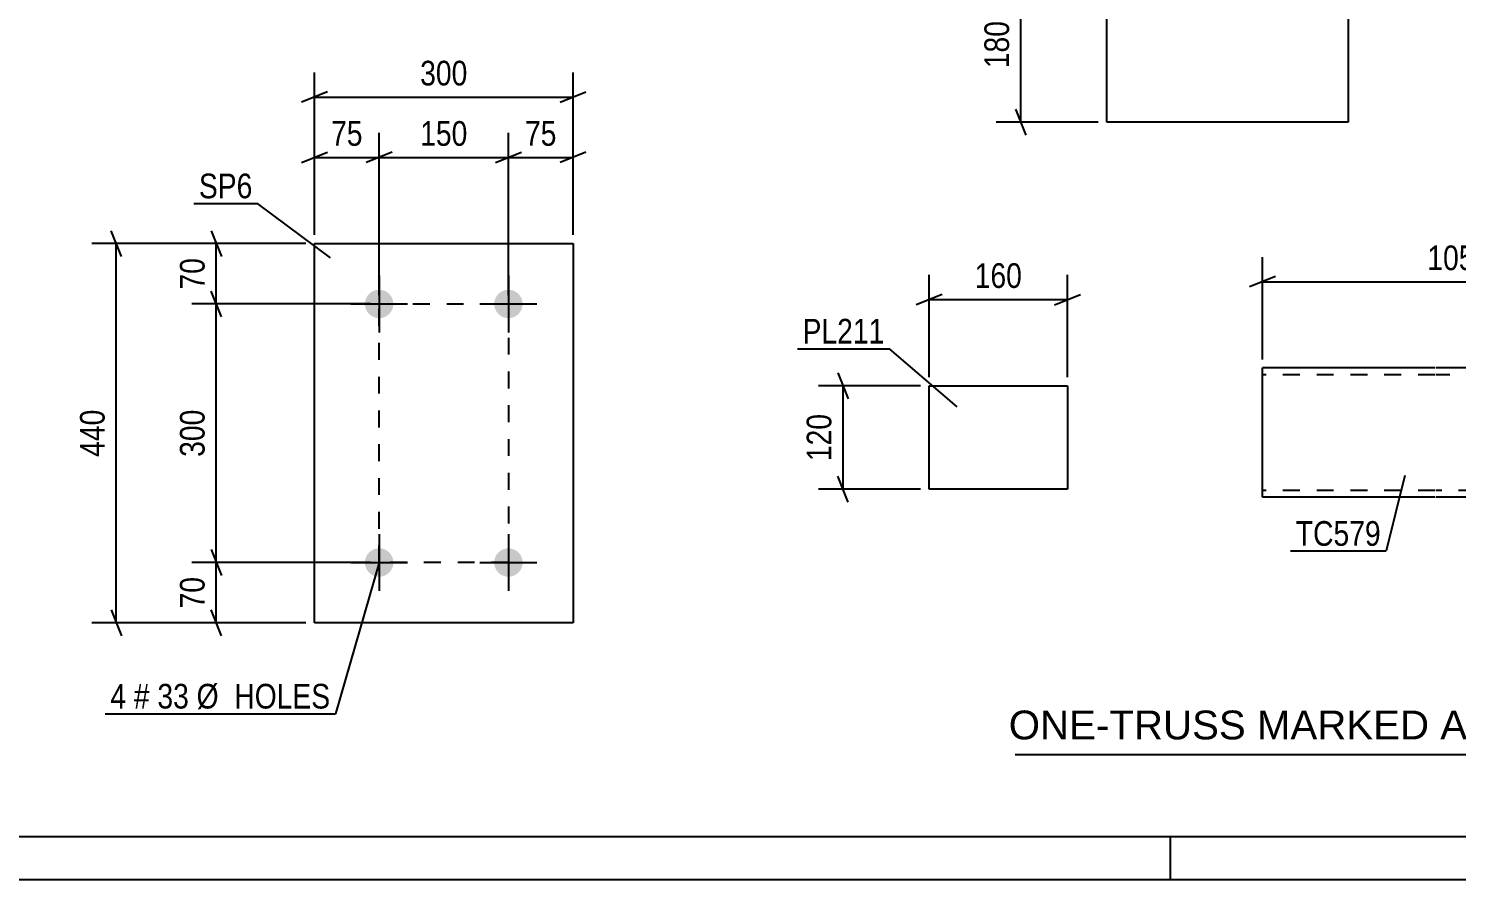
# Model space of a CAD drawing. Header units: millimetres. Extents: x 0 to 841, y 0 to 594.
# Drawn here: x 288.5 to 454.2, y 0 to 98.7 of the extents above; entities that cross this region are included whole.
import ezdxf

# ---------------------------------------------------------------- set-up
doc = ezdxf.new("R2010")
doc.units = ezdxf.units.MM
doc.linetypes.add('DXK_LINE_DOT2', pattern=[3.9198, 1.9599, -1.9599])
doc.styles.add('Arial', font='ARIAL.TTF', dxfattribs={"height": 0.2})
doc.styles.add('Arial Narrow', font='ARIALN.TTF', dxfattribs={"height": 0.2})

# ---------------------------------------------------------------- blocks, each defined once
blk = doc.blocks.new('Unknown-717051872-1130')
at = {"color": 5, "linetype": 'Continuous'}
for p, q in [((5, 5), (836, 5)), ((421, 0), (421, 5)), ((0, 0), (841, 0))]:
    blk.add_line(p, q, dxfattribs=at)
blk = doc.blocks.new('Unknown-717051872-23020')
at = {"color": 7, "linetype": 'Continuous'}
blk.add_line((403, 14.5), (473, 14.5), dxfattribs=at)
at = {"color": 7, "style": 'Arial'}
blk.add_text('ONE-TRUSS MARKED AS TR383', height=3.3428, dxfattribs=at).set_placement((402.24, 16.25))
blk = doc.blocks.new('Bolt-717051872-18855 - 18853')
at = {"linetype": 'Continuous'}
for points in [[(329.19, 68.42, -1), (329.19, 65.12, -1)], [(344.19, 68.42, -1), (344.19, 65.12, -1)], [(329.19, 38.42, -1), (329.19, 35.12, -1)], [(344.19, 38.42, -1), (344.19, 35.12, -1)]]:
    blk.add_hatch(color=1, dxfattribs=at).paths.add_polyline_path(points)
at = {"color": 1, "linetype": 'Continuous'}
for p, q in [((329.19, 70.07), (329.19, 63.47)), ((344.19, 70.07), (344.19, 63.47)), ((325.89, 66.77), (332.49, 66.77)), ((340.89, 66.77), (347.49, 66.77)), ((329.19, 40.07), (329.19, 33.47)), ((344.19, 40.07), (344.19, 33.47)), ((325.89, 36.77), (332.49, 36.77)), ((340.89, 36.77), (347.49, 36.77))]:
    blk.add_line(p, q, dxfattribs=at)
blk = doc.blocks.new('Part-717051872-18854 - 18853')
at = {"color": 2, "linetype": 'Continuous'}
for p, q in [((321.69, 29.77), (321.69, 73.77)), ((321.69, 73.77), (351.69, 73.77)), ((351.69, 73.77), (351.69, 29.77)), ((351.69, 29.77), (321.69, 29.77))]:
    blk.add_line(p, q, dxfattribs=at)
blk = doc.blocks.new('Part-717051872-18882 - 18881')
at = {"color": 2, "linetype": 'Continuous'}
for p, q in [((451.69, 59.34), (431.69, 59.34)), ((431.69, 45.94), (431.69, 59.34)), ((477.24, 59.34), (451.79, 59.34)), ((477.24, 59.34), (476.66, 57.74)), ((476.66, 57.74), (471.79, 44.34)), ((431.69, 44.34), (431.69, 45.94)), ((451.69, 44.34), (431.69, 44.34)), ((471.79, 44.34), (451.79, 44.34))]:
    blk.add_line(p, q, dxfattribs=at)
at = {"color": 7, "linetype": 'DXK_LINE_DOT2'}
for p, q in [((451.69, 58.54), (431.69, 58.54)), ((476.95, 58.54), (451.79, 58.54)), ((477.2, 59.22), (476.66, 57.74)), ((431.69, 44.46), (431.69, 45.94)), ((431.69, 45.14), (431.69, 45.2)), ((451.69, 45.14), (431.69, 45.14)), ((472.08, 45.14), (451.79, 45.14)), ((472.08, 45.14), (472.1, 45.2))]:
    blk.add_line(p, q, dxfattribs=at)
blk = doc.blocks.new('Part-717051872-18909 - 18908')
at = {"color": 2, "linetype": 'Continuous'}
for p, q in [((393.01, 45.28), (393.01, 57.28)), ((393.01, 57.28), (409.06, 57.28)), ((409.06, 57.28), (409.06, 45.28)), ((409.06, 45.28), (393.01, 45.28))]:
    blk.add_line(p, q, dxfattribs=at)
blk = doc.blocks.new('Part-717051872-18941 - 18940')
at = {"color": 2, "linetype": 'Continuous'}
for p, q in [((413.63, 87.86), (413.63, 105.86)), ((413.63, 105.86), (441.63, 105.86)), ((441.63, 105.86), (441.63, 87.86)), ((441.63, 87.86), (413.63, 87.86))]:
    blk.add_line(p, q, dxfattribs=at)
blk = doc.blocks.new('Rectangle-717051872-20777 - 18853')
at = {"color": 1, "linetype": 'DXK_LINE_DOT2'}
blk.add_lwpolyline([(329.19, 66.77), (344.19, 66.77), (344.19, 36.77), (329.19, 36.77), (329.19, 66.77)], close=True, dxfattribs=at)
blk = doc.blocks.new('StraightDimension-717051872-19130 - 18853')
at = {"color": 7, "linetype": 'Continuous'}
for p, q in [((310.89, 65.27), (309.69, 68.27)), ((328.19, 66.77), (307.44, 66.77)), ((310.29, 36.77), (310.29, 66.77)), ((309.69, 38.27), (310.89, 35.27)), ((328.19, 36.77), (307.44, 36.77))]:
    blk.add_line(p, q, dxfattribs=at)
at = {"color": 0}
blk.add_wipeout([(309.54, 55.11), (305.34, 55.11), (305.34, 48.43), (309.54, 48.43)], dxfattribs=at)
at = {"color": 3, "style": 'Arial Narrow'}
blk.add_text('300', height=2.863, rotation=90.0002, dxfattribs=at).set_placement((308.94, 49.03))
blk = doc.blocks.new('StraightDimension-717051872-19131 - 18853')
at = {"color": 7, "linetype": 'Continuous'}
for p, q in [((309.69, 38.27), (310.89, 35.27)), ((328.19, 36.77), (307.44, 36.77)), ((310.29, 29.77), (310.29, 36.77)), ((310.89, 28.27), (309.69, 31.27)), ((320.69, 29.77), (307.44, 29.77))]:
    blk.add_line(p, q, dxfattribs=at)
at = {"color": 0}
blk.add_wipeout([(309.54, 35.7), (305.34, 35.7), (305.34, 30.84), (309.54, 30.84)], dxfattribs=at)
at = {"color": 3, "style": 'Arial Narrow'}
blk.add_text('70', height=2.863, rotation=90.0002, dxfattribs=at).set_placement((308.94, 31.44))
blk = doc.blocks.new('StraightDimension-717051872-19129 - 18853')
at = {"color": 7, "linetype": 'Continuous'}
for p, q in [((309.69, 75.27), (310.89, 72.27)), ((320.69, 73.77), (307.44, 73.77)), ((310.29, 66.77), (310.29, 73.77)), ((310.89, 65.27), (309.69, 68.27)), ((328.19, 66.77), (307.44, 66.77))]:
    blk.add_line(p, q, dxfattribs=at)
at = {"color": 0}
blk.add_wipeout([(309.54, 72.7), (305.34, 72.7), (305.34, 67.84), (309.54, 67.84)], dxfattribs=at)
at = {"color": 3, "style": 'Arial Narrow'}
blk.add_text('70', height=2.863, rotation=90.0002, dxfattribs=at).set_placement((308.94, 68.44))
blk = doc.blocks.new('StraightDimension-717051872-19141 - 18853')
at = {"color": 7, "linetype": 'Continuous'}
for p, q in [((299.29, 72.27), (298.09, 75.27)), ((320.69, 73.77), (295.84, 73.77)), ((298.69, 29.77), (298.69, 73.77)), ((298.09, 31.27), (299.29, 28.27)), ((320.69, 29.77), (295.84, 29.77))]:
    blk.add_line(p, q, dxfattribs=at)
at = {"color": 0}
blk.add_wipeout([(297.94, 55.11), (293.74, 55.11), (293.74, 48.43), (297.94, 48.43)], dxfattribs=at)
at = {"color": 3, "style": 'Arial Narrow'}
blk.add_text('440', height=2.863, rotation=90.0002, dxfattribs=at).set_placement((297.34, 49.03))
blk = doc.blocks.new('StraightDimension-717051872-19145 - 18853')
at = {"color": 7, "linetype": 'Continuous'}
for p, q in [((344.19, 67.77), (344.19, 86.62)), ((351.69, 74.77), (351.69, 86.62)), ((342.69, 83.17), (345.69, 84.37)), ((344.19, 83.77), (351.69, 83.77)), ((353.19, 84.37), (350.19, 83.17))]:
    blk.add_line(p, q, dxfattribs=at)
at = {"color": 0}
blk.add_wipeout([(350.37, 84.52), (350.37, 88.72), (345.51, 88.72), (345.51, 84.52)], dxfattribs=at)
at = {"color": 3, "style": 'Arial Narrow'}
blk.add_text('75', height=2.863, dxfattribs=at).set_placement((346.11, 85.12))
blk = doc.blocks.new('StraightDimension-717051872-19146 - 18853')
at = {"color": 7, "linetype": 'Continuous'}
for p, q in [((329.19, 67.77), (329.19, 86.62)), ((344.19, 67.77), (344.19, 86.62)), ((330.69, 84.37), (327.69, 83.17)), ((329.19, 83.77), (344.19, 83.77)), ((342.69, 83.17), (345.69, 84.37))]:
    blk.add_line(p, q, dxfattribs=at)
at = {"color": 0}
blk.add_wipeout([(340.03, 84.52), (340.03, 88.72), (333.35, 88.72), (333.35, 84.52)], dxfattribs=at)
at = {"color": 3, "style": 'Arial Narrow'}
blk.add_text('150', height=2.863, dxfattribs=at).set_placement((333.95, 85.12))
blk = doc.blocks.new('StraightDimension-717051872-19147 - 18853')
at = {"color": 7, "linetype": 'Continuous'}
for p, q in [((321.69, 74.77), (321.69, 86.62)), ((329.19, 67.77), (329.19, 86.62)), ((320.19, 83.17), (323.19, 84.37)), ((321.69, 83.77), (329.19, 83.77)), ((330.69, 84.37), (327.69, 83.17))]:
    blk.add_line(p, q, dxfattribs=at)
at = {"color": 0}
blk.add_wipeout([(327.87, 84.52), (327.87, 88.72), (323.01, 88.72), (323.01, 84.52)], dxfattribs=at)
at = {"color": 3, "style": 'Arial Narrow'}
blk.add_text('75', height=2.863, dxfattribs=at).set_placement((323.61, 85.12))
blk = doc.blocks.new('StraightDimension-717051872-19157 - 18853')
at = {"color": 7, "linetype": 'Continuous'}
for p, q in [((321.69, 74.77), (321.69, 93.62)), ((351.69, 74.77), (351.69, 93.62)), ((323.19, 91.37), (320.19, 90.17)), ((350.19, 90.17), (353.19, 91.37)), ((321.69, 90.77), (351.69, 90.77))]:
    blk.add_line(p, q, dxfattribs=at)
at = {"color": 0}
blk.add_wipeout([(340.03, 91.52), (340.03, 95.72), (333.35, 95.72), (333.35, 91.52)], dxfattribs=at)
at = {"color": 3, "style": 'Arial Narrow'}
blk.add_text('300', height=2.863, dxfattribs=at).set_placement((333.95, 92.12))
blk = doc.blocks.new('StraightDimension-717051872-19231 - 18881')
at = {"color": 7, "linetype": 'Continuous'}
for p, q in [((431.69, 60.34), (431.69, 72.19)), ((477.24, 60.34), (477.24, 72.19)), ((433.19, 69.94), (430.19, 68.74)), ((475.74, 68.74), (478.74, 69.94)), ((431.69, 69.34), (477.24, 69.34))]:
    blk.add_line(p, q, dxfattribs=at)
at = {"color": 0}
blk.add_wipeout([(458.72, 70.09), (458.72, 74.29), (450.21, 74.29), (450.21, 70.09)], dxfattribs=at)
at = {"color": 3, "style": 'Arial Narrow'}
blk.add_text('1052', height=2.863, dxfattribs=at).set_placement((450.81, 70.69))
blk = doc.blocks.new('StraightDimension-717051872-19293 - 18908')
at = {"color": 7, "linetype": 'Continuous'}
for p, q in [((393.01, 58.28), (393.01, 70.13)), ((409.06, 58.28), (409.06, 70.13)), ((394.51, 67.88), (391.51, 66.68)), ((393.01, 67.28), (409.06, 67.28)), ((407.56, 66.68), (410.56, 67.88))]:
    blk.add_line(p, q, dxfattribs=at)
at = {"color": 0}
blk.add_wipeout([(404.37, 68.03), (404.37, 72.23), (397.69, 72.23), (397.69, 68.03)], dxfattribs=at)
at = {"color": 3, "style": 'Arial Narrow'}
blk.add_text('160', height=2.863, dxfattribs=at).set_placement((398.29, 68.63))
blk = doc.blocks.new('StraightDimension-717051872-19289 - 18908')
at = {"color": 7, "linetype": 'Continuous'}
for p, q in [((382.41, 58.78), (383.61, 55.78)), ((392.01, 57.28), (380.16, 57.28)), ((383.01, 45.28), (383.01, 57.28)), ((383.61, 43.78), (382.41, 46.78)), ((392.01, 45.28), (380.16, 45.28))]:
    blk.add_line(p, q, dxfattribs=at)
at = {"color": 0}
blk.add_wipeout([(382.26, 54.62), (378.06, 54.62), (378.06, 47.93), (382.26, 47.93)], dxfattribs=at)
at = {"color": 3, "style": 'Arial Narrow'}
blk.add_text('120', height=2.863, rotation=90.0002, dxfattribs=at).set_placement((381.66, 48.53))
blk = doc.blocks.new('StraightDimension-717051872-19333 - 18940')
at = {"color": 7, "linetype": 'Continuous'}
for p, q in [((404.23, 104.36), (403.03, 107.36)), ((412.63, 105.86), (400.78, 105.86)), ((403.63, 87.86), (403.63, 105.86)), ((412.63, 87.86), (400.78, 87.86)), ((403.03, 89.36), (404.23, 86.36))]:
    blk.add_line(p, q, dxfattribs=at)
at = {"color": 0}
blk.add_wipeout([(402.88, 100.2), (398.68, 100.2), (398.68, 93.52), (402.88, 93.52)], dxfattribs=at)
at = {"color": 3, "style": 'Arial Narrow'}
blk.add_text('180', height=2.863, rotation=90.0002, dxfattribs=at).set_placement((402.28, 94.12))
blk = doc.blocks.new('Mark-717051872-19448 - 18853')
at = {"color": 0}
blk.add_wipeout([(314.49, 79.03), (314.49, 82.03), (308.28, 82.03), (308.28, 79.03)], dxfattribs=at)
blk.add_wipeout([(314.49, 79.03), (314.49, 82.03), (308.28, 82.03), (308.28, 79.03)], dxfattribs=at)
at = {"color": 30, "linetype": 'Continuous'}
for p in [(307.68, 78.43), (323.54, 72.13)]:
    blk.add_line(p, (315.09, 78.43), dxfattribs=at)
at = {"color": 3, "style": 'Arial Narrow'}
blk.add_text('SP6', height=2.863, dxfattribs=at).set_placement((308.28, 79.03))
blk = doc.blocks.new('Mark-717051872-19451 - 18853')
at = {"color": 0}
for points in [[(299.83, 19.83), (299.83, 22.83), (298, 22.83), (298, 19.83)], [(302.56, 19.83), (302.56, 22.83), (300.73, 22.83), (300.73, 19.83)], [(307.11, 19.83), (307.11, 22.83), (303.46, 22.83), (303.46, 19.83)], [(323.54, 19.83), (323.54, 22.83), (308.01, 22.83), (308.01, 19.83)]]:
    blk.add_wipeout(points, dxfattribs=at)
for points in [[(299.83, 19.83), (299.83, 22.83), (298, 22.83), (298, 19.83)], [(302.56, 19.83), (302.56, 22.83), (300.73, 22.83), (300.73, 19.83)], [(307.11, 19.83), (307.11, 22.83), (303.46, 22.83), (303.46, 19.83)], [(323.54, 19.83), (323.54, 22.83), (308.01, 22.83), (308.01, 19.83)]]:
    blk.add_wipeout(points, dxfattribs=at)
at = {"color": 7, "linetype": 'Continuous'}
for p in [(329.19, 36.77), (297.4, 19.23)]:
    blk.add_line(p, (324.14, 19.23), dxfattribs=at)
at = {"color": 3, "style": 'Arial Narrow'}
for s, height, p in [('4', 2.86, (298, 19.83)), ('#', 2.86, (300.73, 19.83)), ('33', 2.863, (303.46, 19.83)), ('Ø  HOLES', 2.863, (308.01, 19.83))]:
    blk.add_text(s, height=height, dxfattribs=at).set_placement(p)
blk = doc.blocks.new('Mark-717051872-19459 - 18881')
at = {"color": 0}
blk.add_wipeout([(445.42, 38.71), (445.42, 41.71), (435.55, 41.71), (435.55, 38.71)], dxfattribs=at)
blk.add_wipeout([(445.42, 38.71), (445.42, 41.71), (435.55, 41.71), (435.55, 38.71)], dxfattribs=at)
at = {"color": 30, "linetype": 'Continuous'}
for p in [(448.19, 46.86), (434.95, 38.11)]:
    blk.add_line(p, (446.02, 38.11), dxfattribs=at)
at = {"color": 3, "style": 'Arial Narrow'}
blk.add_text('TC579', height=2.863, dxfattribs=at).set_placement((435.55, 38.71))
blk = doc.blocks.new('Mark-717051872-19469 - 18908')
at = {"color": 0}
blk.add_wipeout([(387.82, 62.18), (387.82, 65.18), (378.32, 65.18), (378.32, 62.18)], dxfattribs=at)
blk.add_wipeout([(387.82, 62.18), (387.82, 65.18), (378.32, 65.18), (378.32, 62.18)], dxfattribs=at)
at = {"color": 30, "linetype": 'Continuous'}
for p in [(377.72, 61.58), (396.25, 54.85)]:
    blk.add_line(p, (388.42, 61.58), dxfattribs=at)
at = {"color": 3, "style": 'Arial Narrow'}
blk.add_text('PL211', height=2.863, dxfattribs=at).set_placement((378.32, 62.18))

msp = doc.modelspace()

# ---------------------------------------------------------------- block references
for name in ['Unknown-717051872-1130', 'Part-717051872-18941 - 18940', 'Part-717051872-18854 - 18853', 'Bolt-717051872-18855 - 18853', 'Rectangle-717051872-20777 - 18853', 'Part-717051872-18882 - 18881', 'Part-717051872-18909 - 18908', 'Unknown-717051872-23020']:
    msp.add_blockref(name, (0, 0))

# ---------------------------------------------------------------- next in the draw order: block references
for name in ['StraightDimension-717051872-19333 - 18940', 'StraightDimension-717051872-19145 - 18853', 'StraightDimension-717051872-19231 - 18881', 'StraightDimension-717051872-19293 - 18908', 'StraightDimension-717051872-19130 - 18853', 'Mark-717051872-19459 - 18881']:
    msp.add_blockref(name, (0, 0))

# ---------------------------------------------------------------- next in the draw order: block references
for name in ['StraightDimension-717051872-19129 - 18853', 'StraightDimension-717051872-19289 - 18908', 'StraightDimension-717051872-19131 - 18853']:
    msp.add_blockref(name, (0, 0))

# ---------------------------------------------------------------- next in the draw order: block references
for name in ['StraightDimension-717051872-19146 - 18853', 'StraightDimension-717051872-19141 - 18853', 'Mark-717051872-19469 - 18908']:
    msp.add_blockref(name, (0, 0))

# ---------------------------------------------------------------- next in the draw order: block references
for name in ['StraightDimension-717051872-19147 - 18853', 'Mark-717051872-19451 - 18853']:
    msp.add_blockref(name, (0, 0))

# ---------------------------------------------------------------- next in the draw order: block references
msp.add_blockref('StraightDimension-717051872-19157 - 18853', (0, 0))

# ---------------------------------------------------------------- next in the draw order: block references
msp.add_blockref('Mark-717051872-19448 - 18853', (0, 0))

doc.saveas('drawing.dxf')
